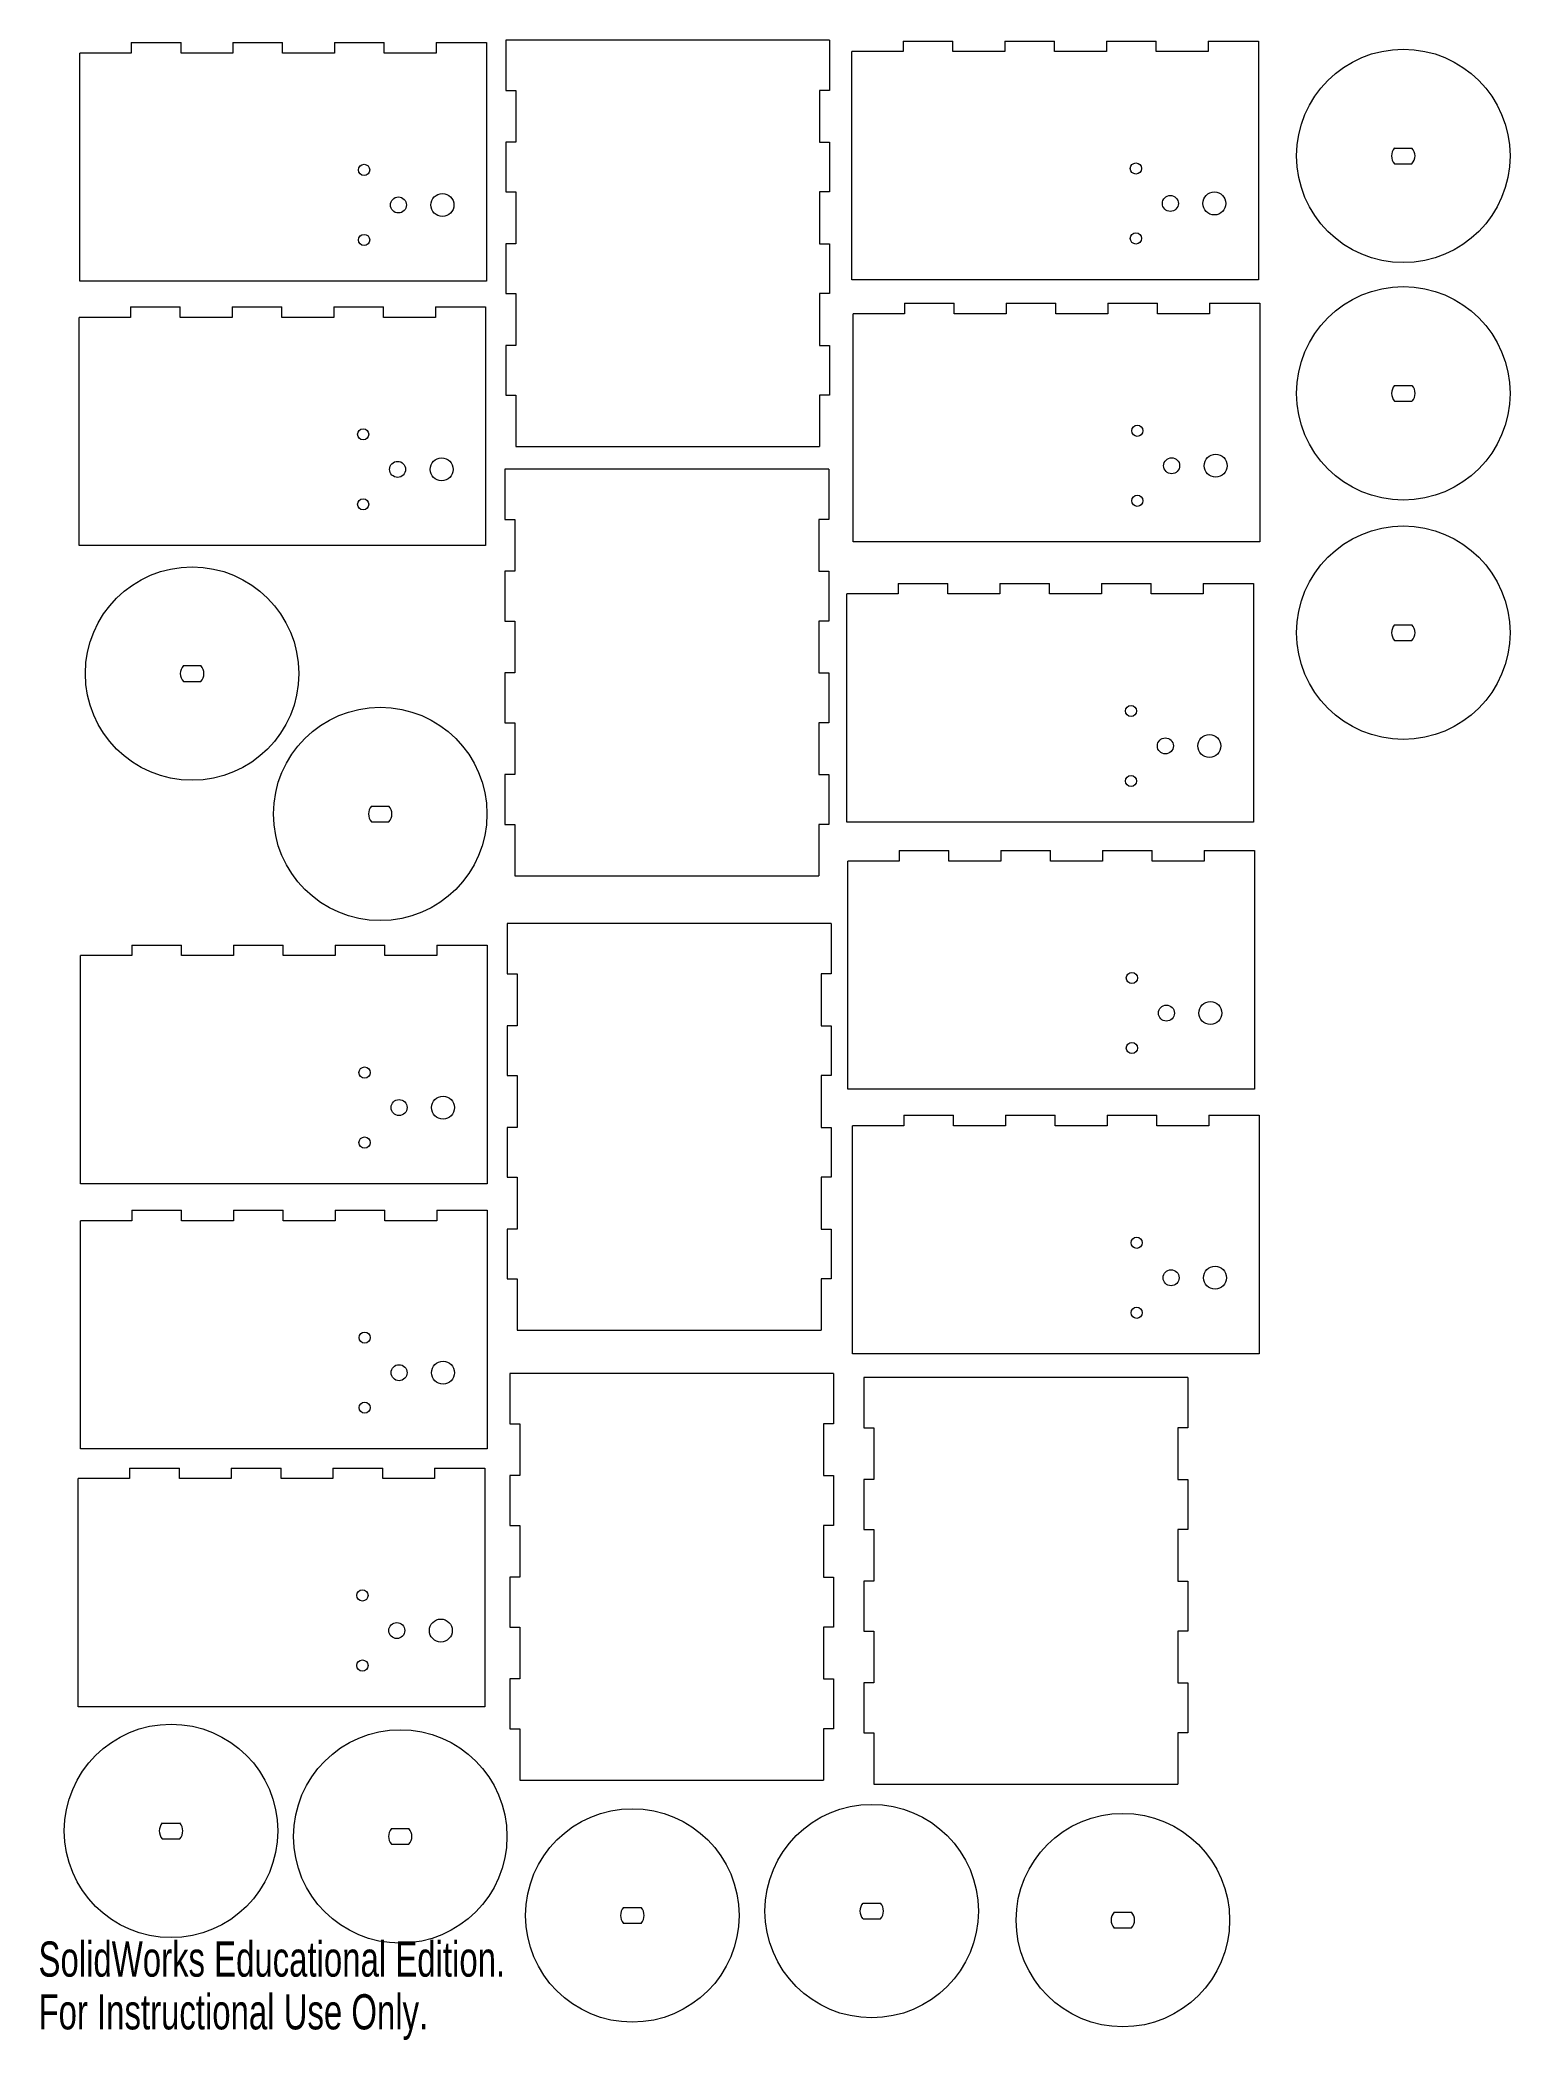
# Model space of a CAD drawing. Header units: inches. Extents: x 0 to 14.5, y 0 to 19.7.
import ezdxf

# ---------------------------------------------------------------- set-up
doc = ezdxf.new("R2010")
doc.units = ezdxf.units.IN
doc.header["$MEASUREMENT"] = 0
doc.styles.add('SLDTEXTSTYLE0', font='TXT', dxfattribs={"width": 0.7})

msp = doc.modelspace()

# ---------------------------------------------------------------- linework, layer by layer
at = {"color": 7, "linetype": 'Continuous', "lineweight": 15}
for p, q in [((0.912, 19.544), (0.407, 19.544)), ((0.407, 17.299), (0.407, 19.544)), ((0.912, 19.647), (0.912, 19.544)), ((0.912, 19.647), (1.402, 19.647)), ((1.402, 19.544), (1.402, 19.647)), ((1.912, 19.544), (1.402, 19.544)), ((1.912, 19.647), (1.912, 19.544)), ((1.912, 19.647), (2.402, 19.647)), ((2.402, 19.544), (2.402, 19.647)), ((2.912, 19.544), (2.402, 19.544)), ((2.912, 19.647), (2.912, 19.544)), ((2.912, 19.647), (3.402, 19.647)), ((3.402, 19.544), (3.402, 19.647)), ((3.912, 19.544), (3.402, 19.544)), ((3.912, 19.647), (3.912, 19.544)), ((3.912, 19.647), (4.407, 19.647)), ((4.407, 19.647), (4.407, 17.299)), ((4.597, 19.672), (4.597, 19.177)), ((7.783, 19.672), (4.597, 19.672)), ((7.783, 19.672), (7.783, 19.177)), ((8.506, 19.559), (8.001, 19.559)), ((8.001, 17.314), (8.001, 19.559)), ((8.506, 19.662), (8.506, 19.559)), ((8.506, 19.662), (8.996, 19.662)), ((8.996, 19.559), (8.996, 19.662)), ((9.506, 19.559), (8.996, 19.559)), ((9.506, 19.662), (9.506, 19.559)), ((9.506, 19.662), (9.996, 19.662)), ((9.996, 19.559), (9.996, 19.662)), ((10.506, 19.559), (9.996, 19.559)), ((10.506, 19.662), (10.506, 19.559)), ((10.506, 19.662), (10.996, 19.662)), ((10.996, 19.559), (10.996, 19.662)), ((11.506, 19.559), (10.996, 19.559)), ((11.506, 19.662), (11.506, 19.559)), ((11.506, 19.662), (12.001, 19.662)), ((12.001, 19.662), (12.001, 17.314)), ((4.597, 19.177), (4.695, 19.177)), ((4.695, 19.177), (4.695, 18.667)), ((7.783, 19.177), (7.685, 19.177)), ((7.685, 19.177), (7.685, 18.667)), ((4.597, 18.667), (4.597, 18.177)), ((4.695, 18.667), (4.597, 18.667)), ((7.685, 18.667), (7.783, 18.667)), ((7.783, 18.667), (7.783, 18.177)), ((13.341, 18.609), (13.512, 18.609)), ((13.341, 18.454), (13.512, 18.454)), ((4.597, 18.177), (4.695, 18.177)), ((4.695, 18.177), (4.695, 17.667)), ((7.783, 18.177), (7.685, 18.177)), ((7.685, 18.177), (7.685, 17.667)), ((4.597, 17.667), (4.597, 17.177)), ((4.695, 17.667), (4.597, 17.667)), ((7.685, 17.667), (7.783, 17.667)), ((7.783, 17.667), (7.783, 17.177)), ((4.407, 17.299), (0.407, 17.299)), ((4.597, 17.177), (4.695, 17.177)), ((4.695, 17.177), (4.695, 16.667)), ((7.783, 17.177), (7.685, 17.177)), ((7.685, 17.177), (7.685, 16.667)), ((12.001, 17.314), (8.001, 17.314)), ((0.904, 16.943), (0.399, 16.943)), ((0.399, 14.698), (0.399, 16.943)), ((0.904, 17.046), (0.904, 16.943)), ((0.904, 17.046), (1.394, 17.046)), ((1.394, 16.943), (1.394, 17.046)), ((1.904, 16.943), (1.394, 16.943)), ((1.904, 17.046), (1.904, 16.943)), ((1.904, 17.046), (2.394, 17.046)), ((2.394, 16.943), (2.394, 17.046)), ((2.904, 16.943), (2.394, 16.943)), ((2.904, 17.046), (2.904, 16.943)), ((2.904, 17.046), (3.394, 17.046)), ((3.394, 16.943), (3.394, 17.046)), ((3.904, 16.943), (3.394, 16.943)), ((3.904, 17.046), (3.904, 16.943)), ((3.904, 17.046), (4.399, 17.046)), ((4.399, 17.046), (4.399, 14.698)), ((8.519, 16.979), (8.014, 16.979)), ((8.014, 14.734), (8.014, 16.979)), ((8.519, 17.082), (8.519, 16.979)), ((8.519, 17.082), (9.009, 17.082)), ((9.009, 16.979), (9.009, 17.082)), ((9.519, 16.979), (9.009, 16.979)), ((9.519, 17.082), (9.519, 16.979)), ((9.519, 17.082), (10.009, 17.082)), ((10.009, 16.979), (10.009, 17.082)), ((10.519, 16.979), (10.009, 16.979)), ((10.519, 17.082), (10.519, 16.979)), ((10.519, 17.082), (11.009, 17.082)), ((11.009, 16.979), (11.009, 17.082)), ((11.519, 16.979), (11.009, 16.979)), ((11.519, 17.082), (11.519, 16.979)), ((11.519, 17.082), (12.014, 17.082)), ((12.014, 17.082), (12.014, 14.734)), ((4.597, 16.667), (4.597, 16.177)), ((4.695, 16.667), (4.597, 16.667)), ((7.685, 16.667), (7.783, 16.667)), ((7.783, 16.667), (7.783, 16.177)), ((4.597, 16.177), (4.695, 16.177)), ((4.695, 16.177), (4.695, 15.672)), ((7.783, 16.177), (7.685, 16.177)), ((7.685, 16.177), (7.685, 15.672)), ((13.341, 16.273), (13.512, 16.273)), ((13.341, 16.118), (13.512, 16.118)), ((4.695, 15.672), (7.685, 15.672)), ((4.589, 15.45), (4.589, 14.955)), ((7.775, 15.45), (4.589, 15.45)), ((7.775, 15.45), (7.775, 14.955)), ((4.589, 14.955), (4.687, 14.955)), ((4.687, 14.955), (4.687, 14.445)), ((7.775, 14.955), (7.677, 14.955)), ((7.677, 14.955), (7.677, 14.445)), ((4.399, 14.698), (0.399, 14.698)), ((12.014, 14.734), (8.014, 14.734)), ((4.589, 14.445), (4.589, 13.955)), ((4.687, 14.445), (4.589, 14.445)), ((7.677, 14.445), (7.775, 14.445)), ((7.775, 14.445), (7.775, 13.955)), ((8.457, 14.222), (7.952, 14.222)), ((7.952, 11.977), (7.952, 14.222)), ((8.457, 14.325), (8.457, 14.222)), ((8.457, 14.325), (8.947, 14.325)), ((8.947, 14.222), (8.947, 14.325)), ((9.457, 14.222), (8.947, 14.222)), ((9.457, 14.325), (9.457, 14.222)), ((9.457, 14.325), (9.947, 14.325)), ((9.947, 14.222), (9.947, 14.325)), ((10.457, 14.222), (9.947, 14.222)), ((10.457, 14.325), (10.457, 14.222)), ((10.457, 14.325), (10.947, 14.325)), ((10.947, 14.222), (10.947, 14.325)), ((11.457, 14.222), (10.947, 14.222)), ((11.457, 14.325), (11.457, 14.222)), ((11.457, 14.325), (11.952, 14.325)), ((11.952, 14.325), (11.952, 11.977)), ((4.589, 13.955), (4.687, 13.955)), ((4.687, 13.955), (4.687, 13.445)), ((7.775, 13.955), (7.677, 13.955)), ((7.677, 13.955), (7.677, 13.445)), ((13.341, 13.919), (13.512, 13.919)), ((13.341, 13.764), (13.512, 13.764)), ((1.425, 13.517), (1.596, 13.517)), ((4.589, 13.445), (4.589, 12.955)), ((4.687, 13.445), (4.589, 13.445)), ((7.677, 13.445), (7.775, 13.445)), ((7.775, 13.445), (7.775, 12.955)), ((1.425, 13.362), (1.596, 13.362)), ((4.589, 12.955), (4.687, 12.955)), ((4.687, 12.955), (4.687, 12.445)), ((7.775, 12.955), (7.677, 12.955)), ((7.677, 12.955), (7.677, 12.445)), ((4.589, 12.445), (4.589, 11.955)), ((4.687, 12.445), (4.589, 12.445)), ((7.677, 12.445), (7.775, 12.445)), ((7.775, 12.445), (7.775, 11.955)), ((3.276, 12.136), (3.447, 12.136)), ((3.276, 11.981), (3.447, 11.981)), ((4.589, 11.955), (4.687, 11.955)), ((4.687, 11.955), (4.687, 11.45)), ((7.775, 11.955), (7.677, 11.955)), ((7.677, 11.955), (7.677, 11.45)), ((11.952, 11.977), (7.952, 11.977)), ((8.467, 11.697), (8.467, 11.594)), ((8.467, 11.697), (8.957, 11.697)), ((8.957, 11.594), (8.957, 11.697)), ((9.467, 11.697), (9.467, 11.594)), ((9.467, 11.697), (9.957, 11.697)), ((9.957, 11.594), (9.957, 11.697)), ((10.467, 11.697), (10.467, 11.594)), ((10.467, 11.697), (10.957, 11.697)), ((10.957, 11.594), (10.957, 11.697)), ((11.467, 11.697), (11.467, 11.594)), ((11.467, 11.697), (11.962, 11.697)), ((11.962, 11.697), (11.962, 9.349)), ((4.687, 11.45), (7.677, 11.45)), ((8.467, 11.594), (7.962, 11.594)), ((7.962, 9.349), (7.962, 11.594)), ((9.467, 11.594), (8.957, 11.594)), ((10.467, 11.594), (9.957, 11.594)), ((11.467, 11.594), (10.957, 11.594)), ((4.612, 10.979), (4.612, 10.484)), ((7.798, 10.979), (4.612, 10.979)), ((7.798, 10.979), (7.798, 10.484)), ((0.918, 10.664), (0.413, 10.664)), ((0.413, 8.419), (0.413, 10.664)), ((0.918, 10.767), (0.918, 10.664)), ((0.918, 10.767), (1.408, 10.767)), ((1.408, 10.664), (1.408, 10.767)), ((1.918, 10.664), (1.408, 10.664)), ((1.918, 10.767), (1.918, 10.664)), ((1.918, 10.767), (2.408, 10.767)), ((2.408, 10.664), (2.408, 10.767)), ((2.918, 10.664), (2.408, 10.664)), ((2.918, 10.767), (2.918, 10.664)), ((2.918, 10.767), (3.408, 10.767)), ((3.408, 10.664), (3.408, 10.767)), ((3.918, 10.664), (3.408, 10.664)), ((3.918, 10.767), (3.918, 10.664)), ((3.918, 10.767), (4.413, 10.767)), ((4.413, 10.767), (4.413, 8.419)), ((4.612, 10.484), (4.71, 10.484)), ((4.71, 10.484), (4.71, 9.974)), ((7.798, 10.484), (7.7, 10.484)), ((7.7, 10.484), (7.7, 9.974)), ((4.612, 9.974), (4.612, 9.484)), ((4.71, 9.974), (4.612, 9.974)), ((7.7, 9.974), (7.798, 9.974)), ((7.798, 9.974), (7.798, 9.484)), ((4.612, 9.484), (4.71, 9.484)), ((4.71, 9.484), (4.71, 8.974)), ((7.798, 9.484), (7.7, 9.484)), ((7.7, 9.484), (7.7, 8.974)), ((11.962, 9.349), (7.962, 9.349)), ((8.513, 9.093), (8.513, 8.99)), ((8.513, 9.093), (9.003, 9.093)), ((9.003, 8.99), (9.003, 9.093)), ((9.513, 9.093), (9.513, 8.99)), ((9.513, 9.093), (10.003, 9.093)), ((10.003, 8.99), (10.003, 9.093)), ((10.513, 9.093), (10.513, 8.99)), ((10.513, 9.093), (11.003, 9.093)), ((11.003, 8.99), (11.003, 9.093)), ((11.513, 9.093), (11.513, 8.99)), ((11.513, 9.093), (12.008, 9.093)), ((12.008, 9.093), (12.008, 6.745)), ((4.612, 8.974), (4.612, 8.484)), ((4.71, 8.974), (4.612, 8.974)), ((7.7, 8.974), (7.798, 8.974)), ((7.798, 8.974), (7.798, 8.484)), ((8.513, 8.99), (8.008, 8.99)), ((8.008, 6.745), (8.008, 8.99)), ((9.513, 8.99), (9.003, 8.99)), ((10.513, 8.99), (10.003, 8.99)), ((11.513, 8.99), (11.003, 8.99)), ((4.612, 8.484), (4.71, 8.484)), ((4.71, 8.484), (4.71, 7.974)), ((7.798, 8.484), (7.7, 8.484)), ((7.7, 8.484), (7.7, 7.974)), ((4.413, 8.419), (0.413, 8.419)), ((0.918, 8.159), (0.918, 8.056)), ((0.918, 8.159), (1.408, 8.159)), ((1.408, 8.056), (1.408, 8.159)), ((1.918, 8.159), (1.918, 8.056)), ((1.918, 8.159), (2.408, 8.159)), ((2.408, 8.056), (2.408, 8.159)), ((2.918, 8.159), (2.918, 8.056)), ((2.918, 8.159), (3.408, 8.159)), ((3.408, 8.056), (3.408, 8.159)), ((3.918, 8.159), (3.918, 8.056)), ((3.918, 8.159), (4.413, 8.159)), ((4.413, 8.159), (4.413, 5.811)), ((0.918, 8.056), (0.413, 8.056)), ((0.413, 5.811), (0.413, 8.056)), ((1.918, 8.056), (1.408, 8.056)), ((2.918, 8.056), (2.408, 8.056)), ((3.918, 8.056), (3.408, 8.056)), ((4.612, 7.974), (4.612, 7.484)), ((4.71, 7.974), (4.612, 7.974)), ((7.7, 7.974), (7.798, 7.974)), ((7.798, 7.974), (7.798, 7.484)), ((4.612, 7.484), (4.71, 7.484)), ((4.71, 7.484), (4.71, 6.979)), ((7.798, 7.484), (7.7, 7.484)), ((7.7, 7.484), (7.7, 6.979)), ((4.71, 6.979), (7.7, 6.979)), ((12.008, 6.745), (8.008, 6.745)), ((4.636, 6.553), (4.636, 6.058)), ((7.822, 6.553), (4.636, 6.553)), ((7.822, 6.553), (7.822, 6.058)), ((8.12, 6.514), (8.12, 6.019)), ((11.306, 6.514), (8.12, 6.514)), ((11.306, 6.514), (11.306, 6.019)), ((4.636, 6.058), (4.734, 6.058)), ((4.734, 6.058), (4.734, 5.548)), ((7.822, 6.058), (7.724, 6.058)), ((7.724, 6.058), (7.724, 5.548)), ((8.12, 6.019), (8.218, 6.019)), ((8.218, 6.019), (8.218, 5.509)), ((11.306, 6.019), (11.208, 6.019)), ((11.208, 6.019), (11.208, 5.509)), ((4.413, 5.811), (0.413, 5.811)), ((0.896, 5.519), (0.391, 5.519)), ((0.391, 3.274), (0.391, 5.519)), ((0.896, 5.622), (0.896, 5.519)), ((0.896, 5.622), (1.386, 5.622)), ((1.386, 5.519), (1.386, 5.622)), ((1.896, 5.519), (1.386, 5.519)), ((1.896, 5.622), (1.896, 5.519)), ((1.896, 5.622), (2.386, 5.622)), ((2.386, 5.519), (2.386, 5.622)), ((2.896, 5.519), (2.386, 5.519)), ((2.896, 5.622), (2.896, 5.519)), ((2.896, 5.622), (3.386, 5.622)), ((3.386, 5.519), (3.386, 5.622)), ((3.896, 5.519), (3.386, 5.519)), ((3.896, 5.622), (3.896, 5.519)), ((3.896, 5.622), (4.391, 5.622)), ((4.391, 5.622), (4.391, 3.274)), ((4.636, 5.548), (4.636, 5.058)), ((4.734, 5.548), (4.636, 5.548)), ((7.724, 5.548), (7.822, 5.548)), ((7.822, 5.548), (7.822, 5.058)), ((8.12, 5.509), (8.12, 5.019)), ((8.218, 5.509), (8.12, 5.509)), ((11.208, 5.509), (11.306, 5.509)), ((11.306, 5.509), (11.306, 5.019)), ((4.636, 5.058), (4.734, 5.058)), ((4.734, 5.058), (4.734, 4.548)), ((7.822, 5.058), (7.724, 5.058)), ((7.724, 5.058), (7.724, 4.548)), ((8.12, 5.019), (8.218, 5.019)), ((8.218, 5.019), (8.218, 4.509)), ((11.306, 5.019), (11.208, 5.019)), ((11.208, 5.019), (11.208, 4.509)), ((4.636, 4.548), (4.636, 4.058)), ((4.734, 4.548), (4.636, 4.548)), ((7.724, 4.548), (7.822, 4.548)), ((7.822, 4.548), (7.822, 4.058)), ((8.12, 4.509), (8.12, 4.019)), ((8.218, 4.509), (8.12, 4.509)), ((11.208, 4.509), (11.306, 4.509)), ((11.306, 4.509), (11.306, 4.019)), ((4.636, 4.058), (4.734, 4.058)), ((4.734, 4.058), (4.734, 3.548)), ((7.822, 4.058), (7.724, 4.058)), ((7.724, 4.058), (7.724, 3.548)), ((8.12, 4.019), (8.218, 4.019)), ((8.218, 4.019), (8.218, 3.509)), ((11.306, 4.019), (11.208, 4.019)), ((11.208, 4.019), (11.208, 3.509)), ((4.636, 3.548), (4.636, 3.058)), ((4.734, 3.548), (4.636, 3.548)), ((7.724, 3.548), (7.822, 3.548)), ((7.822, 3.548), (7.822, 3.058)), ((8.12, 3.509), (8.12, 3.019)), ((8.218, 3.509), (8.12, 3.509)), ((11.208, 3.509), (11.306, 3.509)), ((11.306, 3.509), (11.306, 3.019)), ((4.391, 3.274), (0.391, 3.274)), ((4.636, 3.058), (4.734, 3.058)), ((4.734, 3.058), (4.734, 2.553)), ((7.822, 3.058), (7.724, 3.058)), ((7.724, 3.058), (7.724, 2.553)), ((8.12, 3.019), (8.218, 3.019)), ((8.218, 3.019), (8.218, 2.514)), ((11.306, 3.019), (11.208, 3.019)), ((11.208, 3.019), (11.208, 2.514)), ((4.734, 2.553), (7.724, 2.553)), ((8.218, 2.514), (11.208, 2.514)), ((1.218, 2.13), (1.389, 2.13)), ((1.218, 1.975), (1.389, 1.975)), ((3.473, 2.076), (3.644, 2.076)), ((3.473, 1.921), (3.644, 1.921)), ((5.756, 1.299), (5.928, 1.299)), ((8.112, 1.342), (8.283, 1.342)), ((8.112, 1.187), (8.283, 1.187)), ((10.582, 1.253), (10.754, 1.253)), ((5.756, 1.144), (5.928, 1.144)), ((10.582, 1.098), (10.754, 1.098))]:
    msp.add_line(p, q, dxfattribs=at)
for centre, radius in [((13.427, 18.532), 1.05), ((3.203, 18.394), 0.0551), ((10.796, 18.408), 0.0551), ((3.541, 18.049), 0.0787), ((3.974, 18.049), 0.113), ((11.135, 18.064), 0.0787), ((11.568, 18.064), 0.113), ((3.203, 17.705), 0.0551), ((10.796, 17.72), 0.0551), ((13.427, 16.196), 1.05), ((3.194, 15.793), 0.0551), ((10.81, 15.828), 0.0551), ((3.966, 15.448), 0.113), ((11.148, 15.484), 0.0787), ((11.581, 15.484), 0.113), ((3.533, 15.448), 0.0787), ((3.194, 15.104), 0.0551), ((10.81, 15.139), 0.0551), ((13.427, 13.841), 1.05), ((1.511, 13.439), 1.05), ((3.362, 12.058), 1.05), ((10.748, 13.071), 0.0551), ((11.086, 12.727), 0.0787), ((11.519, 12.727), 0.113), ((10.748, 12.382), 0.0551), ((10.757, 10.444), 0.0551), ((11.096, 10.099), 0.0787), ((11.529, 10.099), 0.113), ((10.757, 9.755), 0.0551), ((3.208, 9.514), 0.0551), ((3.98, 9.169), 0.113), ((3.547, 9.169), 0.0787), ((3.208, 8.825), 0.0551), ((10.804, 7.839), 0.0551), ((11.142, 7.495), 0.0787), ((11.575, 7.495), 0.113), ((10.804, 7.15), 0.0551), ((3.209, 6.906), 0.0551), ((3.547, 6.561), 0.0787), ((3.98, 6.561), 0.113), ((3.209, 6.217), 0.0551), ((3.187, 4.369), 0.0551), ((3.958, 4.024), 0.113), ((3.525, 4.024), 0.0787), ((3.187, 3.68), 0.0551), ((1.304, 2.053), 1.05), ((3.559, 1.998), 1.05), ((5.842, 1.221), 1.05), ((8.197, 1.264), 1.05), ((10.668, 1.175), 1.05)]:
    msp.add_circle(centre, radius, dxfattribs=at)
for centre, radius, start, end in [((13.427, 18.532), 0.116, 137.856, 222.144), ((13.427, 18.532), 0.115, 317.856, 42.144), ((13.427, 16.196), 0.115, 137.856, 222.144), ((13.427, 16.196), 0.116, 317.856, 42.144), ((13.427, 13.841), 0.115, 137.856, 222.144), ((13.427, 13.841), 0.115, 317.856, 42.144), ((1.511, 13.439), 0.116, 137.856, 222.144), ((1.511, 13.439), 0.116, 317.856, 42.144), ((3.362, 12.058), 0.115, 137.856, 222.144), ((3.362, 12.058), 0.115, 317.856, 42.144), ((1.304, 2.053), 0.116, 137.856, 222.144), ((1.304, 2.053), 0.116, 317.856, 42.144), ((3.559, 1.998), 0.115, 137.856, 222.144), ((3.559, 1.998), 0.115, 317.856, 42.144), ((5.842, 1.221), 0.116, 137.856, 222.144), ((5.842, 1.221), 0.116, 317.856, 42.144), ((8.197, 1.264), 0.116, 137.856, 222.144), ((8.197, 1.264), 0.116, 317.856, 42.144), ((10.668, 1.175), 0.116, 137.856, 222.144), ((10.668, 1.175), 0.115, 317.856, 42.144)]:
    msp.add_arc(centre, radius, start, end, dxfattribs=at)

# ---------------------------------------------------------------- texts
at = {"color": 7, "linetype": 'Continuous', "char_height": 0.346, "attachment_point": 1, "style": 'SLDTEXTSTYLE0'}
for s, insert in [('SolidWorks Educational Edition.', (0, 0.965)), ('For Instructional Use Only.', (0, 0.446))]:
    msp.add_mtext(s, dxfattribs=dict(at, insert=insert))

doc.saveas('drawing.dxf')
